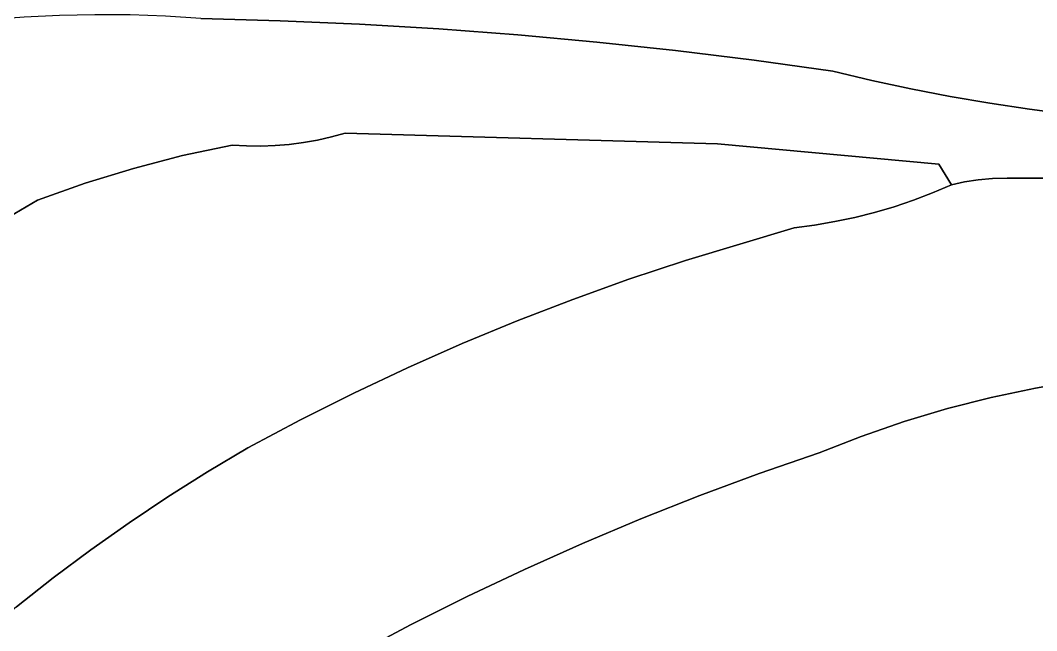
# Model space of a CAD drawing. Header units: inches. Extents: x 37.2 to 70.6, y 17.4 to 61.6.
# Drawn here: x 56.991 to 60.165, y 30.934 to 32.842 of the extents above; entities that cross this region are included whole.
import ezdxf

# ---------------------------------------------------------------- set-up
doc = ezdxf.new("R2010")
doc.units = ezdxf.units.IN
doc.layers.add('SURFACES_FOR_SKETCHUP', color=7, linetype='Continuous')

msp = doc.modelspace()

# ---------------------------------------------------------------- linework, layer by layer
at = {"layer": 'SURFACES_FOR_SKETCHUP'}
for points, invisible_edges in [([(57.801, 33.5817), (57.8025, 32.8407), (57.8442, 33.5869)], 3), ([(58.05, 32.8301), (57.8442, 33.5869), (57.8025, 32.8407)], 3), ([(57.8442, 33.5869), (58.05, 32.8301), (57.8857, 33.5953)], 3), ([(57.8857, 33.5953), (58.05, 32.8301), (58.1918, 33.5617)], 11), ([(57.8025, 32.8407), (57.7128, 33.5805), (57.5549, 32.8474)], 3), ([(57.7128, 33.5805), (57.8025, 32.8407), (57.757, 33.5795)], 3), ([(57.757, 33.5795), (57.8025, 32.8407), (57.801, 33.5817)], 3), ([(58.2973, 32.8154), (58.1918, 33.5617), (58.05, 32.8301)], 3), ([(58.1918, 33.5617), (58.2973, 32.8154), (58.4356, 33.5547)], 3), ([(58.5442, 32.7969), (58.4356, 33.5547), (58.2973, 32.8154)], 3), ([(58.4356, 33.5547), (58.5442, 32.7969), (58.6791, 33.5427)], 3), ([(58.7909, 32.7743), (58.6791, 33.5427), (58.5442, 32.7969)], 3), ([(58.6791, 33.5427), (58.7909, 32.7743), (58.9223, 33.5255)], 3), ([(59.0371, 32.7479), (58.9223, 33.5255), (58.7909, 32.7743)], 3), ([(58.9223, 33.5255), (59.0371, 32.7479), (59.165, 33.5031)], 3), ([(59.2829, 32.7174), (59.165, 33.5031), (59.0371, 32.7479)], 3), ([(59.165, 33.5031), (59.2829, 32.7174), (59.4072, 33.4756)], 3), ([(59.2829, 32.7174), (59.5283, 32.6831), (59.4072, 33.4756)], 10), ([(59.6488, 33.443), (59.4072, 33.4756), (59.5283, 32.6831)], 10), ([(59.5283, 32.6831), (59.6501, 32.6543), (59.6488, 33.443)], 10), ([(59.8897, 33.4053), (59.6488, 33.443), (59.6501, 32.6543)], 10), ([(59.6501, 32.6543), (59.7724, 32.6281), (59.8897, 33.4053)], 10), ([(59.7724, 32.6281), (59.8952, 32.6043), (59.8897, 33.4053)], 10), ([(60.1298, 33.3624), (59.8897, 33.4053), (59.8952, 32.6043)], 10), ([(59.8952, 32.6043), (60.0184, 32.583), (60.1298, 33.3624)], 10), ([(60.2906, 33.3204), (60.1298, 33.3624), (60.0184, 32.583)], 10), ([(60.0184, 32.583), (60.1421, 32.5642), (60.2906, 33.3204)], 10), ([(60.1421, 32.5642), (60.2661, 32.5478), (60.2906, 33.3204)], 10), ([(57.1129, 32.8576), (57.0026, 32.8522), (57.1931, 32.3329)], 10), ([(57.2234, 32.8598), (57.1129, 32.8576), (57.1931, 32.3329)], 10), ([(57.1931, 32.3329), (57.3444, 32.3793), (57.2234, 32.8598)], 10), ([(57.334, 32.8588), (57.2234, 32.8598), (57.3444, 32.3793)], 10), ([(57.4445, 32.8547), (57.334, 32.8588), (57.4975, 32.4192)], 10), ([(57.3444, 32.3793), (57.4975, 32.4192), (57.334, 32.8588)], 10), ([(57.5549, 32.8474), (57.4445, 32.8547), (57.4975, 32.4192)], 10), ([(56.8923, 32.8436), (56.7824, 32.8319), (57.0439, 32.28)], 10), ([(56.9191, 32.2074), (57.0439, 32.28), (56.7824, 32.8319)], 10), ([(57.0026, 32.8522), (56.8923, 32.8436), (57.0439, 32.28)], 10), ([(57.0439, 32.28), (57.1931, 32.3329), (57.0026, 32.8522)], 10), ([(57.4975, 32.4192), (57.6523, 32.4524), (57.5549, 32.8474)], 10), ([(57.8025, 32.8407), (57.5549, 32.8474), (57.6523, 32.4524)], 10), ([(57.6523, 32.4524), (57.697, 32.4497), (57.8025, 32.8407)], 10), ([(57.697, 32.4497), (57.7417, 32.4491), (57.8025, 32.8407)], 10), ([(57.7863, 32.4506), (57.8025, 32.8407), (57.7417, 32.4491)], 3), ([(57.7863, 32.4506), (57.8308, 32.4542), (57.8025, 32.8407)], 10), ([(58.05, 32.8301), (57.8025, 32.8407), (57.9626, 32.4775)], 10), ([(57.875, 32.4599), (57.919, 32.4677), (57.8025, 32.8407)], 10), ([(57.8308, 32.4542), (57.875, 32.4599), (57.8025, 32.8407)], 10), ([(57.919, 32.4677), (57.9626, 32.4775), (57.8025, 32.8407)], 10), ([(57.9626, 32.4775), (58.0057, 32.4894), (58.05, 32.8301)], 10), ([(58.2973, 32.8154), (58.05, 32.8301), (58.0057, 32.4894)], 10), ([(58.5442, 32.7969), (58.2973, 32.8154), (58.0057, 32.4894)], 10), ([(58.0057, 32.4894), (59.168, 32.4562), (58.5442, 32.7969)], 10), ([(58.7909, 32.7743), (58.5442, 32.7969), (59.168, 32.4562)], 10), ([(59.0371, 32.7479), (58.7909, 32.7743), (59.168, 32.4562)], 10), ([(59.2829, 32.7174), (59.0371, 32.7479), (59.168, 32.4562)], 10), ([(59.5283, 32.6831), (59.2829, 32.7174), (59.168, 32.4562)], 10), ([(59.168, 32.4562), (59.8594, 32.3928), (59.5283, 32.6831)], 10), ([(59.6501, 32.6543), (59.5283, 32.6831), (59.8594, 32.3928)], 10), ([(59.7724, 32.6281), (59.6501, 32.6543), (59.8594, 32.3928)], 10), ([(59.8952, 32.6043), (59.7724, 32.6281), (59.8594, 32.3928)], 10), ([(59.8952, 32.6043), (59.8594, 32.3928), (60.0184, 32.583)], 3), ([(59.8594, 32.3928), (59.9826, 32.3441), (60.0184, 32.583)], 11), ([(60.0273, 32.3477), (60.0184, 32.583), (59.9826, 32.3441)], 3), ([(60.0184, 32.583), (60.0733, 32.3492), (60.1421, 32.5642)], 3), ([(60.0733, 32.3492), (60.0184, 32.583), (60.0273, 32.3477)], 3), ([(60.0733, 32.3492), (60.2619, 32.3486), (60.1421, 32.5642)], 10), ([(60.1421, 32.5642), (60.2619, 32.3486), (60.2661, 32.5478)], 3), ([(57.919, 32.4677), (58.2003, 31.7565), (57.9626, 32.4775)], 3), ([(57.9626, 32.4775), (58.2003, 31.7565), (58.0057, 32.4894)], 3), ([(58.0057, 32.4894), (58.716, 31.97), (59.168, 32.4562)], 3), ([(58.716, 31.97), (58.0057, 32.4894), (58.5424, 31.9029)], 3), ([(58.5424, 31.9029), (58.0057, 32.4894), (58.3704, 31.8318)], 3), ([(58.3704, 31.8318), (58.0057, 32.4894), (58.2003, 31.7565)], 3), ([(57.697, 32.4497), (57.6523, 32.4524), (57.4975, 32.4192)], 8), ([(57.697, 32.4497), (57.4975, 32.4192), (57.8656, 31.5936)], 11), ([(57.7417, 32.4491), (57.697, 32.4497), (57.8656, 31.5936)], 10), ([(57.7863, 32.4506), (57.7417, 32.4491), (58.032, 31.6771)], 10), ([(57.8656, 31.5936), (58.032, 31.6771), (57.7417, 32.4491)], 10), ([(57.7863, 32.4506), (58.032, 31.6771), (57.8308, 32.4542)], 3), ([(57.8308, 32.4542), (58.032, 31.6771), (57.875, 32.4599)], 3), ([(57.875, 32.4599), (58.2003, 31.7565), (57.919, 32.4677)], 3), ([(58.2003, 31.7565), (57.875, 32.4599), (58.032, 31.6771)], 3), ([(58.8912, 32.0328), (59.168, 32.4562), (58.716, 31.97)], 3), ([(58.8912, 32.0328), (59.068, 32.0914), (59.168, 32.4562)], 10), ([(59.068, 32.0914), (59.408, 32.1938), (59.168, 32.4562)], 10), ([(59.4714, 32.2021), (59.5343, 32.2129), (59.168, 32.4562)], 10), ([(59.408, 32.1938), (59.4714, 32.2021), (59.168, 32.4562)], 10), ([(59.5967, 32.2261), (59.168, 32.4562), (59.5343, 32.2129)], 3), ([(59.168, 32.4562), (59.6585, 32.2417), (59.8594, 32.3928)], 3), ([(59.6585, 32.2417), (59.168, 32.4562), (59.5967, 32.2261)], 3), ([(57.4975, 32.4192), (57.3444, 32.3793), (57.7012, 31.5061)], 10), ([(57.7012, 31.5061), (57.8656, 31.5936), (57.4975, 32.4192)], 10), ([(57.3444, 32.3793), (57.1931, 32.3329), (57.7012, 31.5061)], 10), ([(59.6585, 32.2417), (59.7197, 32.2597), (59.8594, 32.3928)], 10), ([(59.7197, 32.2597), (59.7802, 32.2801), (59.8594, 32.3928)], 10), ([(59.8398, 32.3028), (59.8594, 32.3928), (59.7802, 32.2801)], 3), ([(59.8986, 32.3279), (59.8594, 32.3928), (59.8398, 32.3028)], 2), ([(59.8594, 32.3928), (59.8986, 32.3279), (59.9396, 32.3377)], 8), ([(59.8594, 32.3928), (59.9396, 32.3377), (59.9826, 32.3441)], 9), ([(60.0273, 32.3477), (59.9826, 32.3441), (60.161, 31.6928)], 10), ([(60.0733, 32.3492), (60.0273, 32.3477), (60.161, 31.6928)], 10), ([(60.2619, 32.3486), (60.0733, 32.3492), (60.161, 31.6928)], 10), ([(60.161, 31.6928), (60.3002, 31.7166), (60.2619, 32.3486)], 10), ([(57.1931, 32.3329), (57.0439, 32.28), (57.5754, 31.4309)], 10), ([(57.5754, 31.4309), (57.7012, 31.5061), (57.1931, 32.3329)], 10), ([(59.9396, 32.3377), (59.8986, 32.3279), (59.8398, 32.3028)], 8), ([(59.8398, 32.3028), (60.0229, 31.6634), (59.9396, 32.3377)], 11), ([(59.9396, 32.3377), (60.0229, 31.6634), (59.9826, 32.3441)], 3), ([(60.161, 31.6928), (59.9826, 32.3441), (60.0229, 31.6634)], 3), ([(59.7802, 32.2801), (60.0229, 31.6634), (59.8398, 32.3028)], 3), ([(56.9191, 32.2074), (57.4516, 31.3526), (57.0439, 32.28)], 3), ([(57.4516, 31.3526), (57.5754, 31.4309), (57.0439, 32.28)], 10), ([(59.6585, 32.2417), (59.8862, 31.6284), (59.7197, 32.2597)], 3), ([(59.7197, 32.2597), (59.8862, 31.6284), (59.7802, 32.2801)], 3), ([(60.0229, 31.6634), (59.7802, 32.2801), (59.8862, 31.6284)], 3), ([(59.5967, 32.2261), (59.5343, 32.2129), (59.7509, 31.5878)], 10), ([(59.5967, 32.2261), (59.7509, 31.5878), (59.6585, 32.2417)], 3), ([(59.8862, 31.6284), (59.6585, 32.2417), (59.7509, 31.5878)], 3), ([(56.7979, 32.1293), (57.4516, 31.3526), (56.9191, 32.2074)], 3), ([(59.068, 32.0914), (59.4856, 31.49), (59.408, 32.1938)], 3), ([(59.4714, 32.2021), (59.408, 32.1938), (59.6173, 31.5416)], 10), ([(59.4856, 31.49), (59.6173, 31.5416), (59.408, 32.1938)], 10), ([(59.5343, 32.2129), (59.4714, 32.2021), (59.6173, 31.5416)], 10), ([(59.6173, 31.5416), (59.7509, 31.5878), (59.5343, 32.2129)], 10), ([(56.6805, 32.0459), (57.3301, 31.2713), (56.7979, 32.1293)], 3), ([(57.4516, 31.3526), (56.7979, 32.1293), (57.3301, 31.2713)], 3), ([(58.8912, 32.0328), (59.2984, 31.4253), (59.068, 32.0914)], 3), ([(59.4856, 31.49), (59.068, 32.0914), (59.2984, 31.4253)], 3), ([(56.6805, 32.0459), (56.567, 31.9574), (57.2107, 31.187)], 10), ([(57.3301, 31.2713), (56.6805, 32.0459), (57.2107, 31.187)], 3), ([(58.8912, 32.0328), (58.716, 31.97), (59.1127, 31.3565)], 10), ([(59.1127, 31.3565), (59.2984, 31.4253), (58.8912, 32.0328)], 10), ([(58.716, 31.97), (58.5424, 31.9029), (58.9286, 31.2836)], 10), ([(58.9286, 31.2836), (59.1127, 31.3565), (58.716, 31.97)], 10), ([(56.4576, 31.8638), (57.0936, 31.0997), (56.567, 31.9574)], 3), ([(57.2107, 31.187), (56.567, 31.9574), (57.0936, 31.0997)], 3), ([(58.5424, 31.9029), (58.3704, 31.8318), (58.7462, 31.2068)], 10), ([(58.7462, 31.2068), (58.9286, 31.2836), (58.5424, 31.9029)], 10), ([(56.3525, 31.7654), (57.0936, 31.0997), (56.4576, 31.8638)], 3), ([(58.3704, 31.8318), (58.2003, 31.7565), (58.5654, 31.126)], 10), ([(58.5654, 31.126), (58.7462, 31.2068), (58.3704, 31.8318)], 10), ([(57.0936, 31.0997), (56.3525, 31.7654), (56.9788, 31.0095)], 3), ([(58.2003, 31.7565), (58.032, 31.6771), (58.3865, 31.0412)], 10), ([(58.3865, 31.0412), (58.5654, 31.126), (58.2003, 31.7565)], 10), ([(60.161, 31.6928), (60.15, 30.8214), (60.3002, 31.7166)], 3), ([(60.232, 30.8), (60.3002, 31.7166), (60.15, 30.8214)], 3), ([(60.0229, 31.6634), (60.0666, 30.8376), (60.161, 31.6928)], 3), ([(60.15, 30.8214), (60.161, 31.6928), (60.0666, 30.8376)], 3), ([(58.032, 31.6771), (57.8656, 31.5936), (58.2095, 30.9526)], 10), ([(58.2095, 30.9526), (58.3865, 31.0412), (58.032, 31.6771)], 10), ([(59.8862, 31.6284), (59.982, 30.8489), (60.0229, 31.6634)], 3), ([(60.0666, 30.8376), (60.0229, 31.6634), (59.982, 30.8489)], 3), ([(59.7509, 31.5878), (59.8962, 30.8554), (59.8862, 31.6284)], 3), ([(59.982, 30.8489), (59.8862, 31.6284), (59.8962, 30.8554)], 3), ([(57.8656, 31.5936), (57.7012, 31.5061), (58.2095, 30.9526)], 10), ([(59.6173, 31.5416), (59.8095, 30.8574), (59.7509, 31.5878)], 3), ([(59.8962, 30.8554), (59.7509, 31.5878), (59.8095, 30.8574)], 3), ([(59.4856, 31.49), (59.722, 30.8552), (59.6173, 31.5416)], 3), ([(59.8095, 30.8574), (59.6173, 31.5416), (59.722, 30.8552)], 3), ([(57.5754, 31.4309), (58.0343, 30.86), (57.7012, 31.5061)], 3), ([(58.2095, 30.9526), (57.7012, 31.5061), (58.0343, 30.86)], 3), ([(59.4856, 31.49), (59.2984, 31.4253), (59.545, 30.8391)], 10), ([(59.4856, 31.49), (59.545, 30.8391), (59.6338, 30.849)], 9), ([(59.4856, 31.49), (59.6338, 30.849), (59.722, 30.8552)], 9), ([(57.4516, 31.3526), (57.8994, 30.7708), (57.5754, 31.4309)], 3), ([(58.0343, 30.86), (57.5754, 31.4309), (57.8994, 30.7708)], 3), ([(59.2984, 31.4253), (59.1127, 31.3565), (59.3666, 30.809)], 10), ([(59.3666, 30.809), (59.456, 30.8256), (59.2984, 31.4253)], 10), ([(59.456, 30.8256), (59.545, 30.8391), (59.2984, 31.4253)], 10), ([(57.3301, 31.2713), (57.7614, 30.6865), (57.4516, 31.3526)], 3), ([(57.8994, 30.7708), (57.4516, 31.3526), (57.7614, 30.6865)], 3), ([(59.1127, 31.3565), (58.9286, 31.2836), (59.188, 30.767)], 10), ([(59.188, 30.767), (59.2773, 30.7894), (59.1127, 31.3565)], 10), ([(59.2773, 30.7894), (59.3666, 30.809), (59.1127, 31.3565)], 10), ([(57.2107, 31.187), (57.6205, 30.6072), (57.3301, 31.2713)], 3), ([(57.7614, 30.6865), (57.3301, 31.2713), (57.6205, 30.6072)], 3), ([(58.9286, 31.2836), (58.7462, 31.2068), (59.0102, 30.7151)], 10), ([(59.0102, 30.7151), (59.0989, 30.7422), (58.9286, 31.2836)], 10), ([(59.0989, 30.7422), (59.188, 30.767), (58.9286, 31.2836)], 10), ([(58.7462, 31.2068), (58.5654, 31.126), (58.922, 30.686)], 10), ([(58.922, 30.686), (59.0102, 30.7151), (58.7462, 31.2068)], 10), ([(57.0936, 31.0997), (57.4767, 30.5331), (57.2107, 31.187)], 3), ([(57.6205, 30.6072), (57.2107, 31.187), (57.4767, 30.5331)], 3), ([(58.5654, 31.126), (58.3865, 31.0412), (58.7479, 30.623)], 10), ([(58.7479, 30.623), (58.922, 30.686), (58.5654, 31.126)], 10), ([(56.9788, 31.0095), (57.4767, 30.5331), (57.0936, 31.0997)], 3), ([(58.3865, 31.0412), (58.2095, 30.9526), (58.5776, 30.5551)], 10), ([(58.5776, 30.5551), (58.7479, 30.623), (58.3865, 31.0412)], 10), ([(56.8664, 30.9164), (57.4767, 30.5331), (56.9788, 31.0095)], 3), ([(58.2095, 30.9526), (58.0343, 30.86), (58.4124, 30.4843)], 10), ([(58.4124, 30.4843), (58.5776, 30.5551), (58.2095, 30.9526)], 10)]:
    msp.add_3dface(points, dxfattribs=dict(at, invisible_edges=invisible_edges))

doc.saveas('drawing.dxf')
